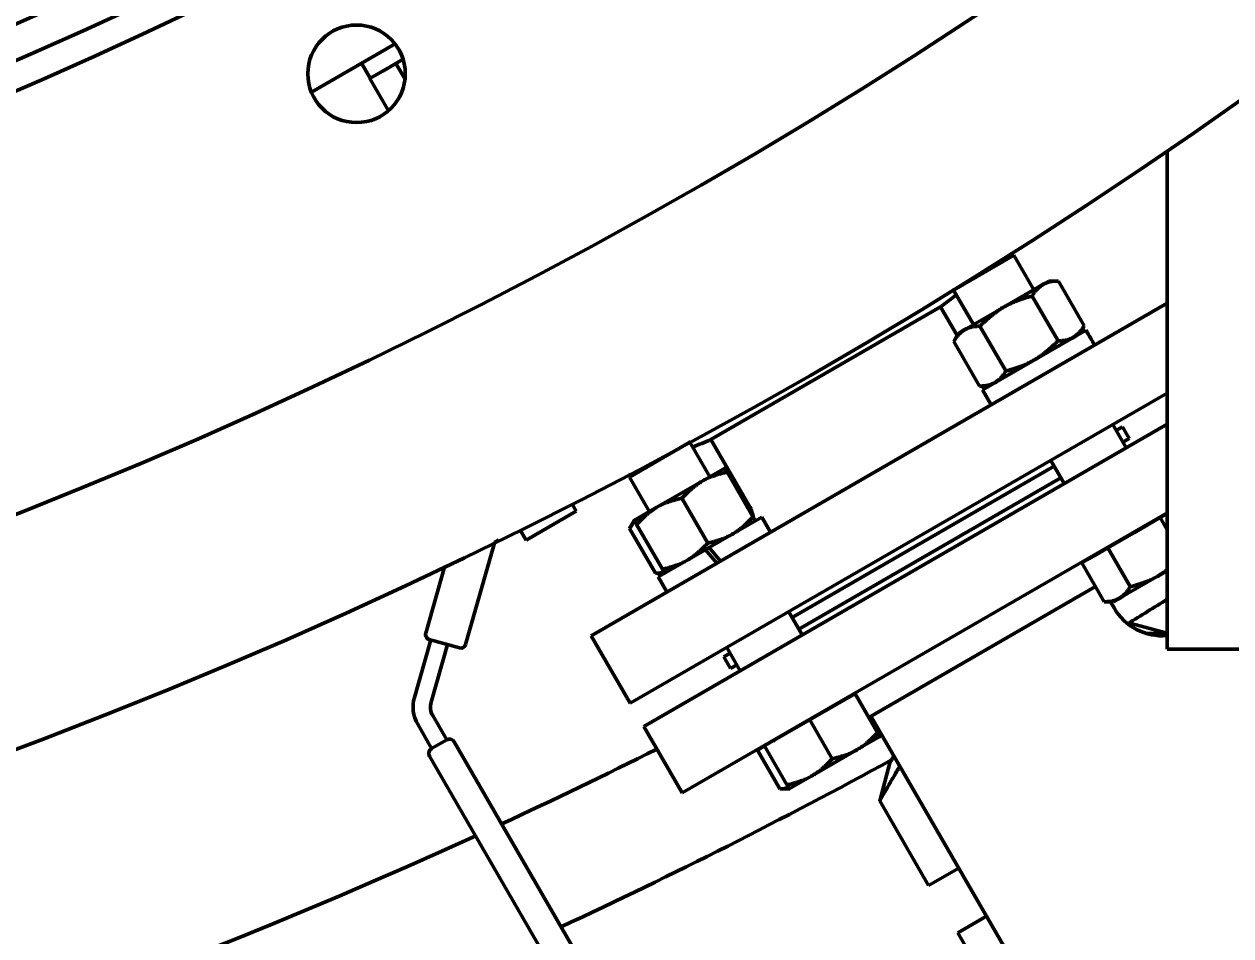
# Model space of a CAD drawing. Header units: inches. Extents: x 11 to 1621, y 11 to 1332.
# Drawn here: x 1264.19 to 1275.02, y 311.44 to 319.62 of the extents above; entities that cross this region are included whole.
import ezdxf

# ---------------------------------------------------------------- set-up
doc = ezdxf.new("R2010")
doc.units = ezdxf.units.IN
doc.header["$LTSCALE"] = 48
doc.header["$MEASUREMENT"] = 0
doc.layers.add('Dimension (ANSI)', color=7, linetype='Continuous', lineweight=25)
doc.layers.add('Visible (ANSI)', color=7, linetype='Continuous', lineweight=50)
doc.styles.add('Dimension Text', font='tahoma.ttf')
doc.dimstyles.new('ELC FT', dxfattribs={"dimscale": 48, "dimtxt": 0.12, "dimasz": 0.098425, "dimexe": 0.05, "dimexo": 0.1, "dimgap": 0.031496, "dimtad": 1, "dimdec": 5, "dimzin": 3, "dimdsep": 46, "dimlunit": 4, "dimtxsty": 'Dimension Text', "dimcen": 0.09, "dimdle": 0.5, "dimclrd": 5, "dimclre": 5, "dimclrt": 256, "dimadec": 1, "dimazin": 3, "dimtfac": 0.833333, "dimtofl": 0, "dimtmove": 0, "dimatfit": 3, "dimfxl": 0, "dimfrac": 2, "dimtolj": 1, "dimtzin": 0, "dimlwd": 25, "dimlwe": 25, "dimarcsym": 0})

# ---------------------------------------------------------------- blocks, each defined once
blk = doc.blocks.new('*D39')
at = {"layer": 'Defpoints', "color": 0, "linetype": 'Continuous', "transparency": 16777216}
for p in [(1445.072, 324.19), (1247.197, 313.63), (1445.072, 253.693)]:
    blk.add_point(p, dxfattribs=at)
at = {"layer": 'Dimension (ANSI)', "color": 5, "linetype": 'Continuous', "lineweight": 25, "transparency": 16777216}
for p, q in [((1445.072, 319.39), (1445.072, 251.293)), ((1247.197, 308.83), (1247.197, 251.293)), ((1251.921, 253.693), (1440.348, 253.693))]:
    blk.add_line(p, q, dxfattribs=at)
at = {"layer": 'Dimension (ANSI)', "color": 5, "linetype": 'Continuous', "transparency": 16777216}
for points in [[(1251.921, 254.48), (1251.921, 252.905), (1247.197, 253.693)], [(1440.348, 254.48), (1440.348, 252.905), (1445.072, 253.693)]]:
    blk.add_solid(points, dxfattribs=at)
at = {"layer": 'Dimension (ANSI)', "linetype": 'Continuous', "lineweight": 25, "transparency": 16777216, "insert": (1346.134, 258.841), "char_height": 5.76, "attachment_point": 5, "style": 'Dimension Text'}
blk.add_mtext('\\A1;16\'-5 7/8"', dxfattribs=at)

msp = doc.modelspace()

# ---------------------------------------------------------------- linework, layer by layer
at = {"layer": 'Visible (ANSI)'}
for p, q in [((1266.76737, 319.010945), (1267.518054, 319.444353)), ((1267.295972, 319.136001), (1267.217972, 319.271101)), ((1267.590305, 319.305934), (1267.295972, 319.136001)), ((1267.408847, 319.201164), (1267.526097, 319.268859)), ((1267.526097, 319.268859), (1267.590306, 319.30593)), ((1267.526097, 319.268859), (1267.607425, 319.127994)), ((1267.291597, 319.13347), (1267.408847, 319.201164)), ((1267.291597, 319.13347), (1267.458332, 318.844676)), ((1267.354431, 319.169747), (1267.354429, 319.169751)), ((1274.446979, 318.486186), (1274.446979, 317.010725)), ((1273.071548, 317.547925), (1272.530282, 317.235425)), ((1273.034559, 317.557237), (1273.071548, 317.547925)), ((1273.250497, 317.237976), (1273.071548, 317.547925)), ((1273.331614, 317.284809), (1272.979864, 317.081726)), ((1273.38603, 317.316226), (1273.331614, 317.284809)), ((1273.38603, 317.316226), (1273.469809, 317.316226)), ((1273.469809, 317.316226), (1273.701419, 316.915065)), ((1272.532685, 317.24388), (1272.530282, 317.235425)), ((1272.709231, 316.925476), (1272.530282, 317.235425)), ((1273.235309, 317.180837), (1273.466919, 316.779676)), ((1269.278903, 314.133221), (1274.446979, 317.117011)), ((1272.413554, 317.083414), (1270.352788, 315.89363)), ((1272.561808, 316.826631), (1272.413554, 317.083414)), ((1272.979864, 317.081726), (1272.628114, 316.878643)), ((1274.446979, 314.010725), (1274.446979, 317.010725)), ((1272.573698, 316.847226), (1272.531809, 316.774671)), ((1272.628114, 316.878643), (1272.573698, 316.847226)), ((1272.766309, 316.91006), (1272.997919, 316.508899)), ((1272.788741, 316.33976), (1273.7162, 316.875229)), ((1273.65953, 316.84251), (1273.701419, 316.915065)), ((1273.7162, 316.875229), (1273.717935, 316.87623)), ((1273.717935, 316.87623), (1273.717987, 316.87626)), ((1273.717987, 316.87626), (1273.740692, 316.836934)), ((1272.531809, 316.774671), (1272.763419, 316.37351)), ((1269.628903, 313.527003), (1274.446979, 316.308721)), ((1272.847198, 316.37351), (1272.763419, 316.37351)), ((1272.788741, 316.33976), (1272.866741, 316.20466)), ((1269.748903, 313.319157), (1274.446979, 316.031593)), ((1274.079358, 315.819346), (1273.959358, 316.027192)), ((1274.045322, 316.007542), (1273.989358, 315.975231)), ((1274.105322, 315.903619), (1274.045322, 316.007542)), ((1270.162779, 315.868547), (1269.621513, 315.556047)), ((1270.154255, 315.870693), (1270.162779, 315.868547)), ((1270.341728, 315.558597), (1270.162779, 315.868547)), ((1270.352788, 315.89363), (1270.696596, 315.298137)), ((1274.105322, 315.903619), (1274.049358, 315.871308)), ((1273.43337, 315.654231), (1271.080589, 314.295852)), ((1273.52337, 315.498346), (1273.40337, 315.706192)), ((1269.631942, 315.592736), (1269.621513, 315.556047)), ((1269.800462, 315.246097), (1269.621513, 315.556047)), ((1270.477261, 315.636847), (1270.274178, 315.519597)), ((1270.498206, 315.60057), (1270.729816, 315.199409)), ((1273.49337, 315.550308), (1271.140589, 314.191929)), ((1270.274178, 315.519597), (1269.868012, 315.285097)), ((1270.09204, 315.36607), (1270.32365, 314.964909)), ((1269.142561, 315.250773), (1268.693353, 314.991423)), ((1269.102893, 315.31948), (1269.142561, 315.250773)), ((1269.868012, 315.285097), (1269.664929, 315.167847)), ((1270.093903, 312.721599), (1274.446979, 315.234849)), ((1274.446979, 315.229076), (1273.742698, 314.822459)), ((1274.383366, 315.192344), (1274.446979, 315.229071)), ((1269.664929, 315.167847), (1269.62304, 315.095293)), ((1269.685874, 315.13157), (1269.917484, 314.730409)), ((1270.337661, 314.924628), (1270.809218, 315.196882)), ((1270.809218, 315.196882), (1270.887218, 315.061782)), ((1274.148866, 315.056955), (1274.383366, 315.192344)), ((1274.383366, 315.192344), (1274.446979, 315.082162)), ((1268.638528, 315.086383), (1268.693353, 314.991423)), ((1269.62304, 315.095293), (1269.85465, 314.694132)), ((1273.914366, 314.921567), (1274.148866, 315.056955)), ((1268.413867, 314.975842), (1268.150959, 314.053664)), ((1268.44967, 314.993361), (1268.412792, 314.97207)), ((1269.879972, 314.660382), (1270.303886, 314.905128)), ((1270.303886, 314.905128), (1270.337661, 314.924628)), ((1270.303886, 314.905128), (1270.405707, 314.783782)), ((1270.439482, 314.803282), (1270.337661, 314.924628)), ((1273.797116, 314.853872), (1273.914366, 314.921567)), ((1273.914366, 314.921567), (1274.115421, 314.573329)), ((1273.679866, 314.786178), (1273.797116, 314.853872)), ((1273.679866, 314.786178), (1273.880921, 314.43794)), ((1273.7427, 314.822455), (1273.742698, 314.822459)), ((1267.793214, 314.155656), (1267.965354, 314.759457)), ((1269.938429, 314.694132), (1269.85465, 314.694132)), ((1274.370866, 314.67244), (1274.446979, 314.716384)), ((1269.879972, 314.660382), (1269.957972, 314.525282)), ((1271.768761, 313.399904), (1273.802364, 314.574005)), ((1274.019116, 314.469357), (1274.370866, 314.67244)), ((1273.9647, 314.43794), (1274.019116, 314.469357)), ((1273.9647, 314.43794), (1273.880921, 314.43794)), ((1273.938282, 314.43794), (1273.970385, 314.382337)), ((1271.170589, 314.139968), (1271.050589, 314.347814)), ((1274.123261, 314.242547), (1274.446979, 314.155807)), ((1269.278903, 314.133221), (1269.628903, 313.527003)), ((1267.691259, 313.5792), (1267.838577, 314.09593)), ((1268.095346, 314.022726), (1267.824152, 314.100042)), ((1267.988599, 314.053159), (1267.841282, 313.536429)), ((1270.614601, 313.818968), (1270.494601, 314.026814)), ((1270.524601, 313.974852), (1270.468637, 313.942542)), ((1270.528637, 313.838619), (1270.468637, 313.942542)), ((1274.446979, 314.010725), (1275.196979, 314.010725)), ((1270.584601, 313.870929), (1270.528637, 313.838619)), ((1271.646261, 313.61208), (1270.833929, 313.14308)), ((1271.44318, 313.494827), (1271.646263, 313.612077)), ((1271.646263, 313.612077), (1271.646261, 313.61208)), ((1271.646263, 313.612077), (1271.847318, 313.263839)), ((1271.240097, 313.377577), (1271.44318, 313.494827)), ((1267.856204, 313.415658), (1267.981204, 313.199152)), ((1271.037014, 313.260327), (1271.240097, 313.377577)), ((1271.240097, 313.377577), (1271.441152, 313.029339)), ((1271.788574, 313.411343), (1273.947665, 309.671689)), ((1267.846104, 313.121152), (1267.721104, 313.337658)), ((1269.748903, 313.319157), (1270.093903, 312.721599)), ((1267.846104, 313.121152), (1267.981204, 313.199152)), ((1268.049505, 313.180851), (1270.964154, 308.132531)), ((1270.833931, 313.143077), (1271.037014, 313.260327)), ((1271.66518, 313.110311), (1271.868263, 313.227561)), ((1271.868263, 313.227561), (1271.881472, 313.25044)), ((1270.742451, 308.004531), (1267.827803, 313.052851)), ((1270.771097, 313.106799), (1270.833931, 313.143077)), ((1270.771097, 313.106799), (1270.972152, 312.758561)), ((1270.833931, 313.143077), (1270.833929, 313.14308)), ((1270.833931, 313.143077), (1271.034986, 312.794839)), ((1271.259014, 312.875811), (1271.66518, 313.110311)), ((1271.866691, 312.65104), (1271.958198, 312.992547)), ((1271.055931, 312.758561), (1271.259014, 312.875811)), ((1271.055931, 312.758561), (1270.972152, 312.758561)), ((1272.305441, 311.891103), (1271.866691, 312.65104)), ((1272.576074, 312.047353), (1272.305441, 311.891103)), ((1272.568432, 311.46559), (1272.826074, 311.61434)), ((1272.568432, 311.46559), (1272.992837, 310.7305))]:
    msp.add_line(p, q, dxfattribs=at)
for centre, radius in [((1247.196979, 358.380235), 48.3125), ((1247.196979, 358.380235), 46.34375), ((1247.196979, 358.380235), 42.829288), ((1247.196979, 358.380235), 42.579288), ((1247.196979, 358.380235), 42.279288), ((1267.172561, 319.175948), 0.4375)]:
    msp.add_circle(centre, radius, dxfattribs=at)
for centre, radius, start, end in [((1266.688177, 324.620491), 9.465066, 307.2213355, 308.3032891), ((1266.688177, 324.620491), 9.465066, 291.6967109, 292.7786645), ((1273.788908, 314.91842), 0.06, 300, 323.5564643), ((1247.196979, 358.380235), 51.6875, 301.3563288, 301.8169212), ((1274.403397, 314.632337), 0.5, 210, 275.00049), ((1267.836489, 314.143318), 0.045, 164.0874, 254.0874), ((1268.107683, 314.066002), 0.045, 254.0874, 344.0874), ((1267.991304, 313.493658), 0.312, 164.0874, 210), ((1267.991304, 313.493658), 0.156, 164.0874, 210), ((1271.540051, 313.620042), 0.06, 276.4435357, 300), ((1268.006204, 313.155851), 0.05, 30, 120), ((1270.880139, 313.239042), 0.06, 300, 323.5564643), ((1267.871104, 313.077851), 0.05, 120, 210), ((1247.196979, 358.380235), 50.625, 294.8538645, 296.6027042), ((1247.196979, 358.380235), 51.6875, 294.9599262, 298.6436712), ((1247.196979, 358.380235), 50.625, 270.4164882, 294.5628914)]:
    msp.add_arc(centre, radius, start, end, dxfattribs=at)
for centre, start_param, end_param in [((1273.386659, 316.377136), 1.607151026, 1.658526732), ((1273.276069, 316.568684), 1.534441628, 1.585721408)]:
    msp.add_ellipse(centre, major_axis=(1.521321, -2.635006), ratio=0.176326981, start_param=start_param, end_param=end_param, dxfattribs=at)
for points, weights in [([(1273.331614, 317.284809), (1273.277198, 317.253392), (1273.235309, 317.180837)], [1, 1.0379548493, 1]), ([(1273.469809, 317.316226), (1273.38603, 317.316226), (1273.331614, 317.284809)], [1, 1.0379548493, 1]), ([(1273.235309, 317.180837), (1273.088696, 317.14456), (1272.979864, 317.081726)], [1, 1.0379548493, 1]), ([(1272.979864, 317.081726), (1272.871032, 317.018892), (1272.766309, 316.91006)], [1, 1.0379548493, 1]), ([(1272.628114, 316.878643), (1272.573698, 316.847226), (1272.531809, 316.774671)], [1, 1.0379548493, 1]), ([(1272.766309, 316.91006), (1272.68253, 316.91006), (1272.628114, 316.878643)], [1, 1.0379548493, 1]), ([(1273.605114, 316.811093), (1273.65953, 316.84251), (1273.701419, 316.915065)], [1, 1.0379548493, 1]), ([(1273.253364, 316.60801), (1273.362196, 316.670844), (1273.466919, 316.779676)], [1, 1.0379548493, 1]), ([(1273.466919, 316.779676), (1273.550698, 316.779676), (1273.605114, 316.811093)], [1, 1.0379548493, 1]), ([(1272.997919, 316.508899), (1273.144532, 316.545176), (1273.253364, 316.60801)], [1, 1.0379548493, 1]), ([(1272.901614, 316.404927), (1272.95603, 316.436344), (1272.997919, 316.508899)], [1, 1.0379548493, 1]), ([(1272.763419, 316.37351), (1272.847198, 316.37351), (1272.901614, 316.404927)], [1, 1.0379548493, 1]), ([(1270.498206, 315.60057), (1270.368429, 315.574013), (1270.274178, 315.519597)], [1, 1.0379548493, 1]), ([(1270.477261, 315.636847), (1270.477261, 315.636847), (1270.498206, 315.60057)], [1, 1.0379548493, 1]), ([(1270.274178, 315.519597), (1270.179927, 315.465182), (1270.09204, 315.36607)], [1, 1.0379548493, 1]), ([(1270.09204, 315.36607), (1269.962263, 315.339513), (1269.868012, 315.285097)], [1, 1.0379548493, 1]), ([(1269.868012, 315.285097), (1269.773761, 315.230682), (1269.685874, 315.13157)], [1, 1.0379548493, 1]), ([(1269.669705, 315.159575), (1269.645127, 315.133548), (1269.62304, 315.095293)], [1.01895290532, 1.01965956375, 1]), ([(1269.685874, 315.13157), (1269.664929, 315.167847), (1269.664929, 315.167847)], [1, 1.0379548493, 1]), ([(1270.547678, 315.045882), (1270.641929, 315.100297), (1270.729816, 315.199409)], [1, 1.0379548493, 1]), ([(1270.729816, 315.199409), (1270.750761, 315.163132), (1270.750761, 315.163132)], [1, 1.0379548493, 1]), ([(1270.32365, 314.964909), (1270.453427, 314.991466), (1270.547678, 315.045882)], [1, 1.0379548493, 1]), ([(1270.141512, 314.811382), (1270.235763, 314.865797), (1270.32365, 314.964909)], [1, 1.0379548493, 1]), ([(1269.917484, 314.730409), (1270.047261, 314.756966), (1270.141512, 314.811382)], [1, 1.0379548493, 1]), ([(1269.85465, 314.694132), (1269.898824, 314.694132), (1269.933653, 314.702404)], [1, 1.01965956375, 1.01895290532]), ([(1269.938429, 314.694132), (1269.938429, 314.694132), (1269.917484, 314.730409)], [1, 1.0379548493, 1]), ([(1274.370866, 314.67244), (1274.409818, 314.694929), (1274.446979, 314.722189)], [1, 1.01326121024, 1.01725563638]), ([(1274.019116, 314.469357), (1274.073532, 314.500774), (1274.115421, 314.573329)], [1, 1.0379548493, 1]), ([(1274.115421, 314.573329), (1274.262034, 314.609606), (1274.370866, 314.67244)], [1, 1.0379548493, 1]), ([(1273.880921, 314.43794), (1273.9647, 314.43794), (1274.019116, 314.469357)], [1, 1.0379548493, 1]), ([(1271.66518, 313.110311), (1271.759431, 313.164727), (1271.847318, 313.263839)], [1, 1.0379548493, 1]), ([(1271.847318, 313.263839), (1271.868263, 313.227561), (1271.868263, 313.227561)], [1, 1.0379548493, 1]), ([(1271.863487, 313.235834), (1271.871569, 313.244392), (1271.879316, 313.254174)], [1.01895290532, 1.01918517695, 1.01721713941]), ([(1271.441152, 313.029339), (1271.570929, 313.055895), (1271.66518, 313.110311)], [1, 1.0379548493, 1]), ([(1271.259014, 312.875811), (1271.353265, 312.930227), (1271.441152, 313.029339)], [1, 1.0379548493, 1]), ([(1271.034986, 312.794839), (1271.164763, 312.821395), (1271.259014, 312.875811)], [1, 1.0379548493, 1]), ([(1270.972152, 312.758561), (1271.016326, 312.758561), (1271.051155, 312.766834)], [1, 1.01965956375, 1.01895290532]), ([(1271.055931, 312.758561), (1271.055931, 312.758561), (1271.034986, 312.794839)], [1, 1.0379548493, 1])]:
    msp.add_rational_spline(points, weights, degree=2, dxfattribs=at)
for points, knots in [([(1270.696596, 315.298137), (1270.705846, 315.282115), (1270.714353, 315.263701), (1270.726533, 315.227647), (1270.730645, 315.210157), (1270.733155, 315.19362)], [-2.263360389, -2.263360389, -2.263360389, -2.263360389, -2.1223940602, -2.1223940602, -1.9973899678, -1.9973899678, -1.9973899678, -1.9973899678]), ([(1274.123261, 314.242547), (1274.123261, 314.242547), (1274.11725, 314.24242), (1274.100936, 314.242018), (1274.096383, 314.241905), (1274.091202, 314.24177)], [29.8542110214, 29.8542110214, 29.8542110214, 29.8542110214, 30.4575701662, 30.4575701662, 30.6479366291, 30.6479366291, 30.6479366291, 30.6479366291]), ([(1274.265801, 314.151637), (1274.28576, 314.151766), (1274.304511, 314.151822), (1274.37394, 314.151877), (1274.413382, 314.151546), (1274.440812, 314.151292), (1274.444069, 314.15126), (1274.446969, 314.151232)], [-31.495337903, -31.495337903, -31.495337903, -31.495337903, -31.235896353, -31.235896353, -30.457570166, -30.457570166, -30.339394187, -30.339394187, -30.339394187, -30.339394187]), ([(1271.995394, 313.053159), (1271.986119, 313.038211), (1271.978568, 313.025909), (1271.962933, 313.000375), (1271.958198, 312.992547), (1271.958198, 312.992547)], [16.733959116, 16.733959116, 16.733959116, 16.733959116, 17.170011687, 17.170011687, 17.912526613, 17.912526613, 17.912526613, 17.912526613]), ([(1271.866691, 312.65104), (1271.866691, 312.65104), (1271.873485, 312.66317), (1271.900997, 312.711732), (1271.921679, 312.748101), (1271.971402, 312.83365), (1271.999106, 312.88069), (1272.036082, 312.941656), (1272.042112, 312.951548), (1272.048254, 312.961567)], [-17.912526613, -17.912526613, -17.912526613, -17.912526613, -17.170011687, -17.170011687, -16.42749676, -16.42749676, -15.776767176, -15.776767176, -15.653008909, -15.653008909, -15.653008909, -15.653008909])]:
    msp.add_open_spline(points, degree=3, knots=knots, dxfattribs=at)

# ---------------------------------------------------------------- dimensions: what is measured, and where the dimension line sits
at = {"layer": 'Dimension (ANSI)', "color": 5, "linetype": 'Continuous', "lineweight": 25, "true_color": 0x0000ff}
dim = msp.add_linear_dim(base=(1445.071979, 253.692735), p1=(1247.196979, 313.630235), p2=(1445.071979, 324.190163), angle=180, dimstyle='ELC FT', override={"dimgap": 0.031496, "dimdec": 5, "dimlfac": 1, "dimtol": 0, "dimlim": 0, "dimtp": 0, "dimtm": 0, "dimtdec": 2, "dimatfit": 1}, dxfattribs=at)
dim.commit()
dim.dimension.update_dxf_attribs({"geometry": '*D39', "text_midpoint": (1346.134479, 253.692735), "dimtype": 160})

doc.saveas('drawing.dxf')
